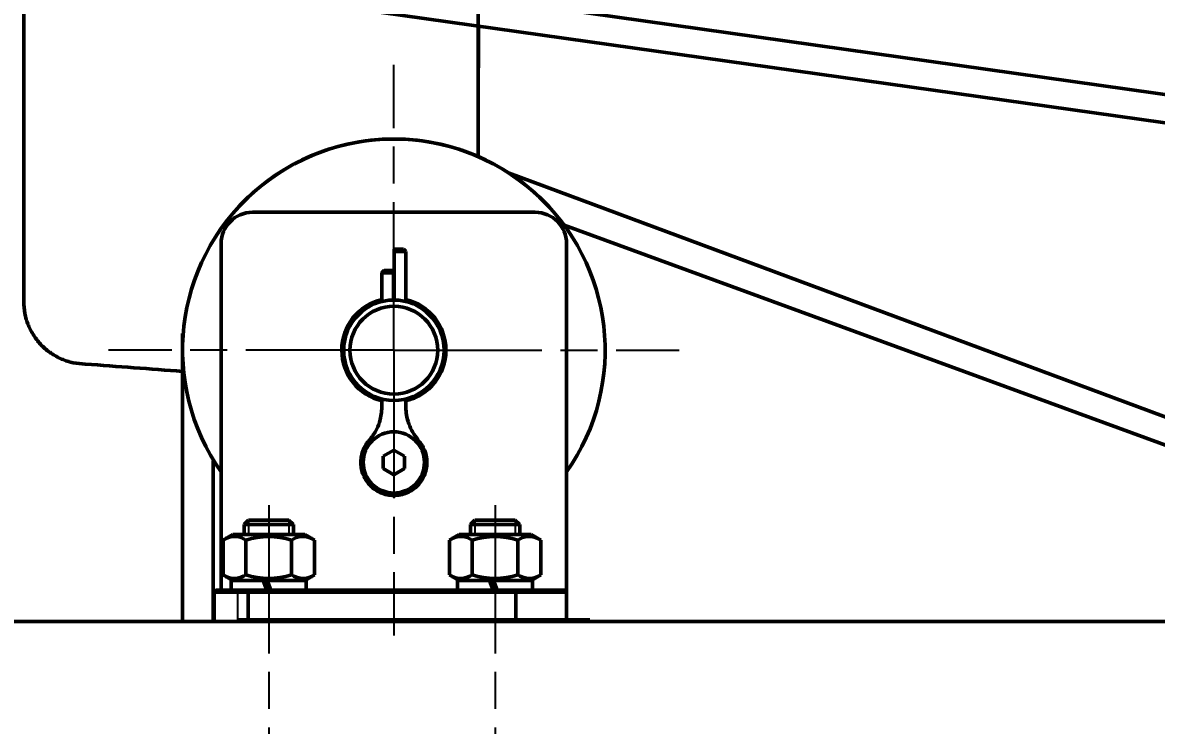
# Model space of a CAD drawing. Header units: millimetres. Extents: x 32504 to 36677, y 41990 to 42879.
# Drawn here: x 32804.28 to 32850.2, y 42713.43 to 42741.9 of the extents above; entities that cross this region are included whole.
import ezdxf

# ---------------------------------------------------------------- set-up
doc = ezdxf.new("R2010")
doc.units = ezdxf.units.MM
doc.linetypes.add('AM_ISO08W050', pattern=[18, 12, -1.5, 3, -1.5])
doc.linetypes.add('AM_ISO08W050x2', pattern=[9, 6, -0.75, 1.5, -0.75])
for name, color, linetype, lineweight in [('AM_0N', 7, 'Continuous', 50), ('AM_4N', 3, 'Continuous', 25), ('AM_7N', 4, 'AM_ISO08W050', 25), ('Duong_tam', 4, 'AM_ISO08W050', 25), ('Net_dam', 7, 'Continuous', 50)]:
    doc.layers.add(name, color=color, linetype=linetype, lineweight=lineweight)
doc.styles.add('TCVN', font='tcvn7284-2003i.ttf')
doc.dimstyles.new('TCVN$0', dxfattribs={"dimtxt": 3.5, "dimasz": 3.5, "dimexe": 1, "dimexo": 1, "dimgap": 1.3, "dimtad": 1, "dimdsep": 46, "dimtxsty": 'TCVN', "dimcen": 0, "dimclrd": 3, "dimclre": 3, "dimclrt": 2, "dimadec": 0, "dimazin": 2, "dimtp": 0.1, "dimtm": 0.1, "dimtfac": 0.71, "dimtmove": 0, "dimatfit": 3, "dimfxl": 1, "dimtfill": 1, "dimlwd": 25, "dimlwe": 25, "dimarcsym": 1})

# ---------------------------------------------------------------- blocks, each defined once
blk = doc.blocks.new('*D38')
at = {"layer": 'Defpoints', "color": 0, "transparency": 16777216}
for p in [(32734.05, 42809.038), (32927.553, 42809.038), (32912.553, 42301.63)]:
    blk.add_point(p, dxfattribs=at)
at = {"layer": 'Net_dam', "color": 3, "linetype": 'ByBlock', "lineweight": 25, "transparency": 16777216}
for p, q in [((32735.05, 42809.038), (32928.553, 42809.038)), ((32927.553, 42305.13), (32927.553, 42805.538)), ((32913.553, 42301.63), (32928.553, 42301.63))]:
    blk.add_line(p, q, dxfattribs=at)
at = {"layer": 'Net_dam', "color": 3, "transparency": 16777216}
for points in [[(32926.969, 42805.538), (32928.136, 42805.538), (32927.553, 42809.038)], [(32926.969, 42305.13), (32928.136, 42305.13), (32927.553, 42301.63)]]:
    blk.add_solid(points, dxfattribs=at)
at = {"layer": 'Net_dam', "color": 2, "transparency": 16777216, "insert": (32924.503, 42555.334), "char_height": 3.5, "attachment_point": 5, "rotation": 90, "style": 'TCVN', "bg_fill": 3, "box_fill_scale": 1.1, "bg_fill_color": 256, "bg_fill_true_color": 13158600, "bg_fill_transparency": 0}
blk.add_mtext('2540', dxfattribs=at)

msp = doc.modelspace()

# ---------------------------------------------------------------- linework, layer by layer
at = {"color": 7, "linetype": 'Continuous', "lineweight": 25}
for p, q in [((32826.3073, 42718.9759), (32826.3073, 42717.6297)), ((32812.9741, 42718.8235), (32812.9741, 42717.6297))]:
    msp.add_line(p, q, dxfattribs=at)
at = {"layer": 'AM_0N'}
for p, q in [((32813.2453, 42721.5609), (32813.4293, 42721.7449)), ((32815.0612, 42721.7449), (32813.4293, 42721.7449)), ((32815.2453, 42721.5609), (32815.0612, 42721.7449)), ((32822.4112, 42721.5609), (32822.5952, 42721.7449)), ((32824.2272, 42721.7449), (32822.5952, 42721.7449)), ((32824.4112, 42721.5609), (32824.2272, 42721.7449)), ((32813.2453, 42721.1597), (32813.2453, 42721.5609)), ((32815.2453, 42721.5609), (32813.2453, 42721.5609)), ((32815.2453, 42721.1597), (32815.2453, 42721.5609)), ((32822.4112, 42721.1597), (32822.4112, 42721.5609)), ((32824.4112, 42721.5609), (32822.4112, 42721.5609)), ((32824.4112, 42721.5609), (32822.4112, 42721.5609)), ((32824.4112, 42721.5609), (32822.4112, 42721.5609)), ((32824.4112, 42721.1597), (32824.4112, 42721.5609)), ((32812.3973, 42720.9357), (32812.7853, 42721.1597)), ((32812.3973, 42720.9357), (32812.3973, 42719.5237)), ((32815.7053, 42721.1597), (32812.7853, 42721.1597)), ((32813.3213, 42720.9357), (32813.3213, 42719.5237)), ((32815.1693, 42720.9357), (32815.1693, 42719.5237)), ((32816.0933, 42720.9357), (32815.7053, 42721.1597)), ((32816.0933, 42720.9357), (32816.0933, 42719.5237)), ((32821.5632, 42720.9357), (32821.9512, 42721.1597)), ((32821.5632, 42720.9357), (32821.5632, 42719.5237)), ((32824.8712, 42721.1597), (32821.9512, 42721.1597)), ((32822.4872, 42720.9357), (32822.4872, 42719.5237)), ((32824.3352, 42720.9357), (32824.3352, 42719.5237)), ((32825.2592, 42720.9357), (32824.8712, 42721.1597)), ((32825.2592, 42720.9357), (32825.2592, 42719.5237)), ((32812.3973, 42719.5237), (32812.7853, 42719.2997)), ((32816.0933, 42719.5237), (32815.7053, 42719.2997)), ((32821.5632, 42719.5237), (32821.9512, 42719.2997)), ((32825.2592, 42719.5237), (32824.8712, 42719.2997)), ((32812.7253, 42719.2997), (32812.7253, 42718.8997)), ((32814.0197, 42719.2997), (32812.7253, 42719.2997)), ((32814.1653, 42718.8997), (32812.7253, 42718.8997)), ((32815.7053, 42719.2997), (32812.7853, 42719.2997)), ((32814.1653, 42718.8997), (32814.0197, 42719.2997)), ((32815.7653, 42719.2997), (32814.1797, 42719.2997)), ((32814.3253, 42718.8997), (32814.1797, 42719.2997)), ((32815.7653, 42718.8997), (32814.3253, 42718.8997)), ((32815.7653, 42718.8997), (32815.7653, 42719.2997)), ((32821.8912, 42719.2997), (32821.8912, 42718.8997)), ((32823.1856, 42719.2997), (32821.8912, 42719.2997)), ((32824.8712, 42719.2997), (32821.9512, 42719.2997)), ((32823.3312, 42718.8997), (32823.1856, 42719.2997)), ((32824.9312, 42719.2997), (32823.3456, 42719.2997)), ((32823.4912, 42718.8997), (32823.3456, 42719.2997)), ((32824.9312, 42718.8997), (32824.9312, 42719.2997))]:
    msp.add_line(p, q, dxfattribs=at)
for centre, radius, start, end in [((32812.8593, 42720.2619), 0.8169, 55.56153, 115.56153), ((32814.2453, 42718.0259), 3.053, 72.38303, 107.61697), ((32815.6313, 42720.2619), 0.8169, 64.43847, 124.43847), ((32822.0252, 42720.2619), 0.8169, 55.56153, 115.56153), ((32823.4112, 42718.0259), 3.053, 72.38303, 107.61697), ((32824.7972, 42720.2619), 0.8169, 64.43847, 124.43847), ((32812.8593, 42720.1975), 0.8169, 244.43847, 304.43847), ((32814.2453, 42722.4336), 3.053, 252.38303, 287.61697), ((32815.6313, 42720.1975), 0.8169, 235.56153, 295.56153), ((32822.0252, 42720.1975), 0.8169, 244.43847, 304.43847), ((32823.4112, 42722.4336), 3.053, 252.38303, 287.61697), ((32824.7972, 42720.1975), 0.8169, 235.56153, 295.56153)]:
    msp.add_arc(centre, radius, start, end, dxfattribs=at)
at = {"layer": 'AM_4N'}
for p, q in [((32813.4293, 42721.7449), (32813.4293, 42721.1597)), ((32815.0612, 42721.7449), (32815.0612, 42721.1597)), ((32822.5952, 42721.7449), (32822.5952, 42721.1597)), ((32824.2272, 42721.7449), (32824.2272, 42721.1597))]:
    msp.add_line(p, q, dxfattribs=at)
at = {"layer": 'AM_7N', "linetype": 'AM_ISO08W050x2'}
for p, q in [((32814.2453, 42722.3449), (32814.2453, 42712.1449)), ((32823.4112, 42722.3449), (32823.4112, 42712.1449))]:
    msp.add_line(p, q, dxfattribs=at)
at = {"layer": 'Duong_tam', "linetype": 'AM_ISO08W050x2'}
for q in [(32819.3124, 42740.1857), (32830.8701, 42728.6279)]:
    msp.add_line((32819.3124, 42728.6279), q, dxfattribs=at)
at = {"layer": 'Net_dam'}
for p, q in [((32822.733, 42736.4723), (32822.733, 42763.8839)), ((32800.1649, 42746.1148), (32863.3805, 42737.1757)), ((32800.1659, 42744.9459), (32860.356, 42736.4653)), ((32804.318, 42744.3608), (32804.318, 42734.4147)), ((32822.733, 42736.4723), (32822.733, 42741.7662)), ((32822.7404, 42741.7652), (32822.733, 42738.334)), ((32856.8864, 42723.5743), (32823.979, 42735.8013)), ((32804.318, 42734.6297), (32804.318, 42734.4147)), ((32804.318, 42734.4147), (32804.318, 42730.6052)), ((32825.0373, 42734.2159), (32813.5875, 42734.2159)), ((32856.7978, 42722.5065), (32826.2134, 42733.6887)), ((32812.3175, 42732.9459), (32812.3175, 42718.9759)), ((32819.3251, 42732.7173), (32819.3251, 42732.6208)), ((32819.795, 42732.6208), (32819.6985, 42732.7173)), ((32826.3073, 42732.9459), (32826.3073, 42717.6297)), ((32819.3251, 42730.6301), (32819.3251, 42732.6208)), ((32819.795, 42730.5692), (32819.795, 42732.6208)), ((32818.9263, 42731.8537), (32818.8298, 42731.7572)), ((32818.8298, 42731.7572), (32818.8298, 42730.5782)), ((32819.2997, 42731.7572), (32819.2997, 42731.8537)), ((32819.2997, 42731.7572), (32819.2997, 42730.6578)), ((32810.7547, 42729.3074), (32810.7547, 42717.6297)), ((32818.878, 42724.3321), (32819.3124, 42724.5829)), ((32819.3124, 42724.5829), (32819.7467, 42724.3321)), ((32811.9947, 42724.1468), (32811.9947, 42717.6297)), ((32818.878, 42723.8306), (32818.878, 42724.3321)), ((32819.7467, 42724.3321), (32819.7467, 42723.8306)), ((32819.3124, 42723.5798), (32818.878, 42723.8306)), ((32819.7467, 42723.8306), (32819.3124, 42723.5798)), ((32812.2115, 42718.8997), (32812.1095, 42718.8997)), ((32813.4053, 42718.8997), (32812.2115, 42718.8997)), ((32813.4053, 42718.8997), (32812.2115, 42718.8997)), ((32826.3073, 42718.8997), (32812.3175, 42718.8997)), ((32826.3073, 42718.8997), (32814.1015, 42718.8997)), ((32826.3073, 42718.9759), (32826.3073, 42717.6297)), ((32812.0333, 42718.8235), (32812.0333, 42718.6297)), ((32812.0333, 42718.8235), (32812.0333, 42717.6297)), ((32812.0333, 42718.8235), (32812.1642, 42718.8235)), ((32812.0333, 42718.8235), (32812.0333, 42717.7059)), ((32812.1353, 42718.8235), (32813.4053, 42718.8235)), ((32812.1353, 42718.8235), (32813.4053, 42718.8235)), ((32812.3175, 42718.8235), (32826.3073, 42718.8235)), ((32813.4053, 42717.7059), (32813.4053, 42718.8235)), ((32814.1489, 42718.8235), (32826.3073, 42718.8235)), ((32824.2516, 42717.7059), (32824.2516, 42718.8235)), ((32826.3073, 42718.8235), (32826.3073, 42718.6297)), ((32826.3073, 42718.8235), (32826.3073, 42717.7059)), ((32731.5527, 42717.6297), (32893.5527, 42717.6297)), ((32811.1436, 42717.6297), (32828.7712, 42717.6297)), ((32813.5605, 42717.6297), (32812.2905, 42717.6297)), ((32812.5527, 42717.6297), (32860.5527, 42717.6297)), ((32827.2481, 42717.7059), (32812.9741, 42717.7059))]:
    msp.add_line(p, q, dxfattribs=at)
for centre, radius in [((32819.3124, 42728.6279), 2.032), ((32819.3124, 42728.6279), 1.778), ((32819.3124, 42724.0813), 1.2395)]:
    msp.add_circle(centre, radius, dxfattribs=at)
for centre, radius, start, end in [((32819.3124, 42728.6279), 8.5577, 324.82287, 215.17713), ((32819.3124, 42728.6279), 8.5577, 324.82287, 215.17713), ((32819.3124, 42728.6279), 8.5577, 40.09614, 139.90386), ((32813.5875, 42732.9459), 1.27, 90, 180), ((32825.0373, 42732.9459), 1.27, 0, 90), ((32819.3124, 42728.6279), 2.1082, 103.41163, 256.73308), ((32819.3124, 42728.6279), 2.1082, 283.44735, 76.5274), ((32812.1095, 42718.8235), 0.0762, 90, 180), ((32812.1095, 42718.8235), 0.0762, 90, 180), ((32826.2311, 42718.8235), 0.0762, 0, 90), ((32826.2311, 42718.8235), 0.0762, 0, 90), ((32813.0503, 42717.7059), 0.0762, 180, 270), ((32827.1719, 42717.7059), 0.0762, 270, 0)]:
    msp.add_arc(centre, radius, start, end, dxfattribs=at)
for points, knots in [([(32819.6984, 42732.7173), (32819.6929, 42732.7173), (32819.6817, 42732.7173), (32819.5954, 42732.7173), (32819.4719, 42732.7173), (32819.374, 42732.7173), (32819.3251, 42732.7173)], [0, 0, 0, 0, 0.2499032, 0.5000514, 0.7499696, 1, 1, 1, 1]), ([(32819.3251, 42732.6208), (32819.3867, 42732.6208), (32819.5099, 42732.6208), (32819.6652, 42732.6208), (32819.7739, 42732.6208), (32819.7879, 42732.6208), (32819.7949, 42732.6208)], [0, 0, 0, 0, 0.2501168, 0.5001265, 0.7503664, 1, 1, 1, 1]), ([(32818.8298, 42731.7572), (32818.8298, 42731.7572), (32818.8178, 42731.7572), (32818.8598, 42731.7572), (32818.9572, 42731.7572), (32819.1154, 42731.7572), (32819.2382, 42731.7572), (32819.2997, 42731.7572)], [0, 0, 0, 0, 0.0000443, 0.2500814, 0.4999036, 0.7496135, 1, 1, 1, 1]), ([(32819.2997, 42731.8537), (32819.2508, 42731.8537), (32819.1533, 42731.8537), (32819.0276, 42731.8537), (32818.9502, 42731.8537), (32818.9168, 42731.8537), (32818.9263, 42731.8537), (32818.9263, 42731.8537)], [0, 0, 0, 0, 0.2503961, 0.5001103, 0.7499368, 0.9999783, 1, 1, 1, 1]), ([(32804.318, 42730.6052), (32804.3272, 42730.4408), (32804.3457, 42730.1121), (32804.4934, 42729.6374), (32804.7232, 42729.1991), (32805.035, 42728.8138), (32805.4148, 42728.4953), (32805.849, 42728.2579), (32806.321, 42728.102), (32806.6494, 42728.0777), (32806.8136, 42728.0656), (32806.8136, 42728.0656), (32806.8136, 42728.0656), (32806.8136, 42728.0656), (32808.1273, 42727.9667), (32809.441, 42727.8677), (32810.7547, 42727.7688)], [0, 0, 0, 0, 0.125, 0.25, 0.375, 0.5, 0.625, 0.75, 0.875, 1, 1, 1, 1, 1, 1, 2.0000857, 2.0000857, 2.0000857, 2.0000857]), ([(32818.8298, 42726.6672), (32818.8309, 42726.5744), (32818.8343, 42726.2924), (32818.7906, 42725.8414), (32818.6026, 42725.3664), (32818.395, 42725.0641), (32818.2281, 42724.8731), (32818.1194, 42724.7021), (32818.0267, 42724.4855), (32817.9754, 42724.2334), (32817.9679, 42723.9057), (32818.0536, 42723.57), (32818.2374, 42723.269), (32818.4244, 42723.0675), (32818.6486, 42722.908), (32818.901, 42722.7983), (32819.17, 42722.741), (32819.4452, 42722.74), (32819.7143, 42722.7953), (32819.9659, 42722.9025), (32820.1886, 42723.0577), (32820.3741, 42723.2524), (32820.5184, 42723.4797), (32820.6146, 42723.7346), (32820.6586, 42724.0093), (32820.6437, 42724.2951), (32820.5509, 42724.6546), (32820.3085, 42724.9686), (32820.0619, 42725.304), (32819.9106, 42725.6411), (32819.7926, 42726.0768), (32819.7951, 42726.4282), (32819.795, 42726.6525), (32819.795, 42726.6774)], [0, 0, 0, 0, 0.0284842, 0.0865295, 0.1375497, 0.183316, 0.1983082, 0.2152688, 0.24522, 0.269995, 0.2936829, 0.3453979, 0.3732635, 0.4011949, 0.4291221, 0.4570515, 0.4849828, 0.5129102, 0.5408414, 0.5686612, 0.5962096, 0.623492, 0.6506099, 0.6782261, 0.7064569, 0.7352937, 0.7655254, 0.8187038, 0.8547965, 0.8932513, 0.9311934, 0.9923723, 1, 1, 1, 1])]:
    msp.add_open_spline(points, degree=3, knots=knots, dxfattribs=at)

# ---------------------------------------------------------------- next in the draw order: dimensions: what is measured, and where the dimension line sits
dim = msp.add_linear_dim(base=(32927.5527, 42809.0383), p1=(32912.5527, 42301.6297), p2=(32734.05, 42809.0383), angle=90, text='2540', dimstyle='TCVN$0', override={"dimlfac": 5}, dxfattribs=at)
dim.commit()
dim.dimension.update_dxf_attribs({"geometry": '*D38', "text_midpoint": (32924.5027, 42555.334)})

# ---------------------------------------------------------------- next in the draw order: linework, layer by layer
at = {"layer": 'Duong_tam', "linetype": 'AM_ISO08W050x2'}
for q in [(32807.7547, 42728.6279), (32819.3124, 42717.0702)]:
    msp.add_line((32819.3124, 42728.6279), q, dxfattribs=at)

doc.saveas('drawing.dxf')
